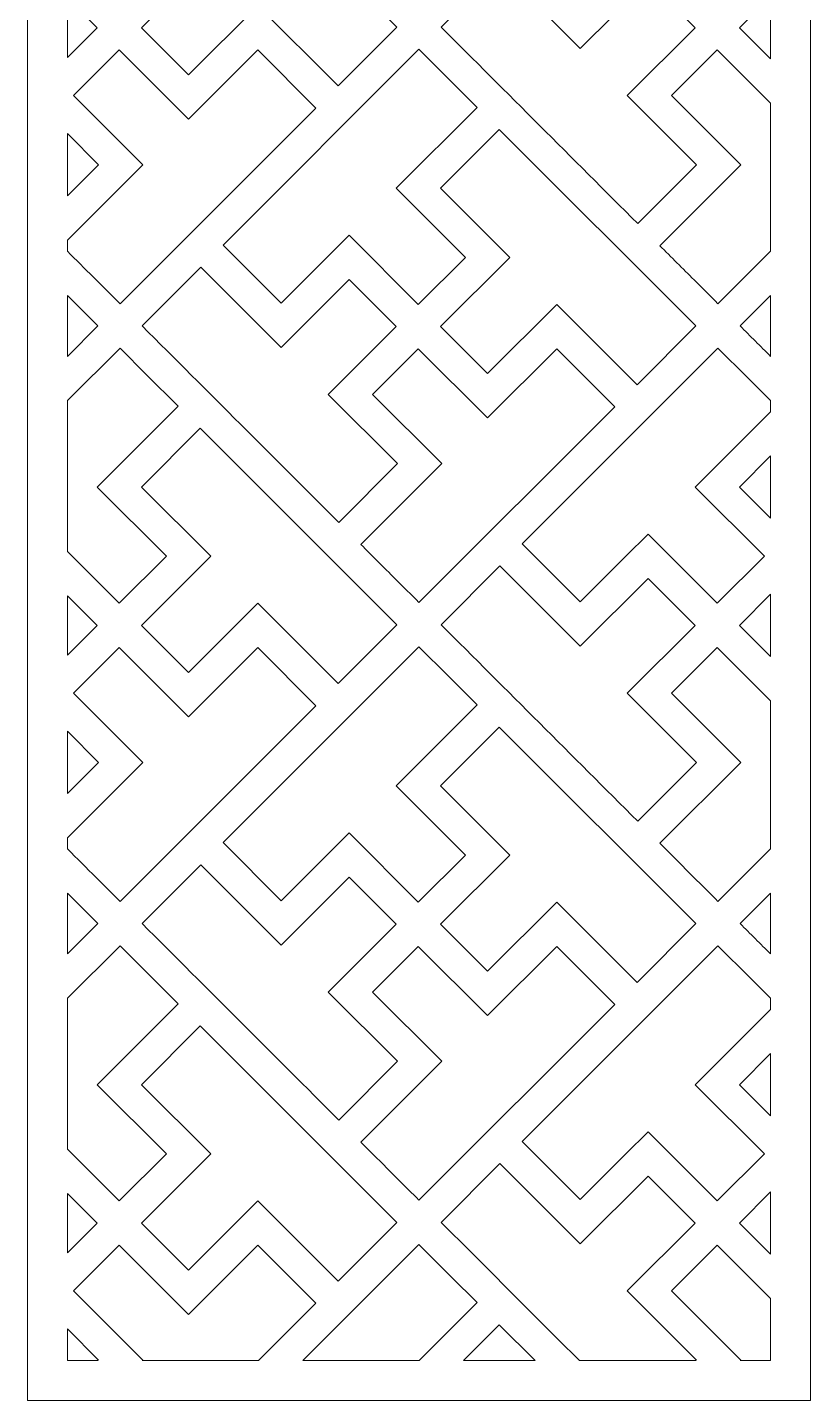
# Model space of a CAD drawing. Header units: centimetres. Extents: x -27.5 to -15.3, y -9.5 to 9.5.
# Drawn here: x -20.75 to -15.34, y -9.5 to 0 of the extents above; entities that cross this region are included whole.
import ezdxf

# ---------------------------------------------------------------- set-up
doc = ezdxf.new("R2010")
doc.units = ezdxf.units.CM
doc.header["$MEASUREMENT"] = 0
doc.layers.add('layer 1', color=7, linetype='Continuous')

msp = doc.modelspace()

# ---------------------------------------------------------------- linework, layer by layer
at = {"layer": 'layer 1', "color": 7, "lineweight": 9}
for points, knots in [([(-20.75463, 9.5), (-20.75463, 9.5), (-15.34152, 9.5), (-15.34152, 9.5), (-15.34152, 9.5), (-15.34152, 9.5), (-15.34152, -9.5), (-15.34152, -9.5), (-15.34152, -9.5), (-15.34152, -9.5), (-20.75463, -9.5), (-20.75463, -9.5), (-20.75463, -9.5), (-20.75463, -9.5), (-20.75463, 9.5), (-20.75463, 9.5)], [0, 0, 0, 0, 0.2, 0.2, 0.2, 0.2, 0.4, 0.4, 0.4, 0.4, 0.6, 0.6, 0.6, 0.6, 1, 1, 1, 1]), ([(-19.56002, 1.35881), (-19.56002, 1.35881), (-19.96671, 0.95214), (-19.96671, 0.95214), (-19.96671, 0.95214), (-19.96671, 0.95214), (-19.48821, 0.47368), (-19.48821, 0.47368), (-19.48821, 0.47368), (-19.48821, 0.47368), (-19.96671, -0.00479), (-19.96671, -0.00479), (-19.96671, -0.00479), (-19.96671, -0.00479), (-19.64135, -0.33014), (-19.64135, -0.33014), (-19.64135, -0.33014), (-19.64135, -0.33014), (-19.16288, 0.14832), (-19.16288, 0.14832), (-19.16288, 0.14832), (-19.16288, 0.14832), (-18.60787, -0.40669), (-18.60787, -0.40669), (-18.60787, -0.40669), (-18.60787, -0.40669), (-18.20118, 0.00001), (-18.20118, 0.00001), (-18.20118, 0.00001), (-18.20118, 0.00001), (-19.56002, 1.35881), (-19.56002, 1.35881)], [0, 0, 0, 0, 0.1111111, 0.1111111, 0.1111111, 0.1111111, 0.2222222, 0.2222222, 0.2222222, 0.2222222, 0.3333333, 0.3333333, 0.3333333, 0.3333333, 0.4444444, 0.4444444, 0.4444444, 0.4444444, 0.5555556, 0.5555556, 0.5555556, 0.5555556, 0.6666667, 0.6666667, 0.6666667, 0.6666667, 0.7777778, 0.7777778, 0.7777778, 0.7777778, 1, 1, 1, 1]), ([(-17.48828, 0.40668), (-17.48828, 0.40668), (-17.89498, 0.00001), (-17.89498, 0.00001), (-17.89498, 0.00001), (-17.44203, -0.45294), (-16.98908, -0.90586), (-16.53613, -1.3588), (-16.53613, -1.3588), (-16.53613, -1.3588), (-16.12947, -0.95212), (-16.12947, -0.95212), (-16.12947, -0.95212), (-16.12947, -0.95212), (-16.60794, -0.47368), (-16.60794, -0.47368), (-16.60794, -0.47368), (-16.60794, -0.47368), (-16.13903, -0.00479), (-16.13903, -0.00479), (-16.13903, -0.00479), (-16.13903, -0.00479), (-16.46439, 0.32057), (-16.46439, 0.32057), (-16.46439, 0.32057), (-16.46439, 0.32057), (-16.93328, -0.14832), (-16.93328, -0.14832), (-16.93328, -0.14832), (-16.93328, -0.14832), (-17.48828, 0.40668), (-17.48828, 0.40668)], [0, 0, 0, 0, 0.1111111, 0.1111111, 0.1111111, 0.1111111, 0.2222222, 0.2222222, 0.2222222, 0.2222222, 0.3333333, 0.3333333, 0.3333333, 0.3333333, 0.4444444, 0.4444444, 0.4444444, 0.4444444, 0.5555556, 0.5555556, 0.5555556, 0.5555556, 0.6666667, 0.6666667, 0.6666667, 0.6666667, 0.7777778, 0.7777778, 0.7777778, 0.7777778, 1, 1, 1, 1]), ([(-20.47857, -0.21044), (-20.47857, -0.21044), (-20.47857, 0.20089), (-20.47857, 0.20089), (-20.47857, 0.20089), (-20.47857, 0.20089), (-20.27291, -0.00479), (-20.27291, -0.00479), (-20.27291, -0.00479), (-20.27291, -0.00479), (-20.47857, -0.21044), (-20.47857, -0.21044)], [0, 0, 0, 0, 0.25, 0.25, 0.25, 0.25, 0.5, 0.5, 0.5, 0.5, 1, 1, 1, 1]), ([(-15.61758, 0.21045), (-15.61758, 0.21045), (-15.61758, -0.22003), (-15.61758, -0.22003), (-15.61758, -0.22003), (-15.61758, -0.22003), (-15.83282, -0.00479), (-15.83282, -0.00479), (-15.83282, -0.00479), (-15.83282, -0.00479), (-15.61758, 0.21045), (-15.61758, 0.21045)], [0, 0, 0, 0, 0.25, 0.25, 0.25, 0.25, 0.5, 0.5, 0.5, 0.5, 1, 1, 1, 1]), ([(-20.47857, -1.55026), (-20.47857, -1.55026), (-20.47857, -1.47358), (-20.47857, -1.47358), (-20.47857, -1.47358), (-20.47857, -1.47358), (-19.95713, -0.95212), (-19.95713, -0.95212), (-19.95713, -0.95212), (-19.95713, -0.95212), (-20.43557, -0.47368), (-20.43557, -0.47368), (-20.43557, -0.47368), (-20.43557, -0.47368), (-20.11978, -0.15789), (-20.11978, -0.15789), (-20.11978, -0.15789), (-20.11978, -0.15789), (-19.64135, -0.63636), (-19.64135, -0.63636), (-19.64135, -0.63636), (-19.64135, -0.63636), (-19.16288, -0.15789), (-19.16288, -0.15789), (-19.16288, -0.15789), (-19.16288, -0.15789), (-18.76097, -0.55979), (-18.76097, -0.55979), (-18.76097, -0.55979), (-18.76097, -0.55979), (-20.115, -1.91381), (-20.115, -1.91381), (-20.115, -1.91381), (-20.17642, -1.85241), (-20.23781, -1.79102), (-20.29921, -1.7296), (-20.29921, -1.7296), (-20.359, -1.66983), (-20.41881, -1.61003), (-20.47857, -1.55026)], [0, 0, 0, 0, 0.0909091, 0.0909091, 0.0909091, 0.0909091, 0.1818182, 0.1818182, 0.1818182, 0.1818182, 0.2727273, 0.2727273, 0.2727273, 0.2727273, 0.3636364, 0.3636364, 0.3636364, 0.3636364, 0.4545455, 0.4545455, 0.4545455, 0.4545455, 0.5454545, 0.5454545, 0.5454545, 0.5454545, 0.6363636, 0.6363636, 0.6363636, 0.6363636, 0.7272727, 0.7272727, 0.7272727, 0.7272727, 0.8181818, 0.8181818, 0.8181818, 0.8181818, 1, 1, 1, 1]), ([(-18.04808, -0.1531), (-18.04808, -0.1531), (-19.4021, -1.50715), (-19.4021, -1.50715), (-19.4021, -1.50715), (-19.4021, -1.50715), (-19.00016, -1.90905), (-19.00016, -1.90905), (-19.00016, -1.90905), (-19.00016, -1.90905), (-18.68441, -1.59326), (-18.68441, -1.59326), (-18.68441, -1.59326), (-18.68441, -1.59326), (-18.53134, -1.44016), (-18.53134, -1.44016), (-18.53134, -1.44016), (-18.53134, -1.44016), (-18.05286, -1.9186), (-18.05286, -1.9186), (-18.05286, -1.9186), (-18.05286, -1.9186), (-17.7275, -1.59326), (-17.7275, -1.59326), (-17.7275, -1.59326), (-17.7275, -1.59326), (-18.20597, -1.1148), (-18.20597, -1.1148), (-18.20597, -1.1148), (-18.20597, -1.1148), (-17.64617, -0.555), (-17.64617, -0.555), (-17.64617, -0.555), (-17.64617, -0.555), (-17.86389, -0.33731), (-17.86389, -0.33731), (-17.86389, -0.33731), (-17.86389, -0.33731), (-18.04808, -0.1531), (-18.04808, -0.1531)], [0, 0, 0, 0, 0.0909091, 0.0909091, 0.0909091, 0.0909091, 0.1818182, 0.1818182, 0.1818182, 0.1818182, 0.2727273, 0.2727273, 0.2727273, 0.2727273, 0.3636364, 0.3636364, 0.3636364, 0.3636364, 0.4545455, 0.4545455, 0.4545455, 0.4545455, 0.5454545, 0.5454545, 0.5454545, 0.5454545, 0.6363636, 0.6363636, 0.6363636, 0.6363636, 0.7272727, 0.7272727, 0.7272727, 0.7272727, 0.8181818, 0.8181818, 0.8181818, 0.8181818, 1, 1, 1, 1]), ([(-15.61758, -0.52623), (-15.61758, -0.52623), (-15.61758, -1.55026), (-15.61758, -1.55026), (-15.61758, -1.55026), (-15.61758, -1.55026), (-15.98116, -1.91381), (-15.98116, -1.91381), (-15.98116, -1.91381), (-16.03616, -1.8588), (-16.09117, -1.80377), (-16.14621, -1.74876), (-16.14621, -1.74876), (-16.22514, -1.6698), (-16.3041, -1.59087), (-16.38306, -1.51191), (-16.38306, -1.51191), (-16.38306, -1.51191), (-15.82324, -0.95212), (-15.82324, -0.95212), (-15.82324, -0.95212), (-15.82324, -0.95212), (-16.30171, -0.47368), (-16.30171, -0.47368), (-16.30171, -0.47368), (-16.30171, -0.47368), (-15.98595, -0.15789), (-15.98595, -0.15789), (-15.98595, -0.15789), (-15.98595, -0.15789), (-15.61758, -0.52623), (-15.61758, -0.52623)], [0, 0, 0, 0, 0.1111111, 0.1111111, 0.1111111, 0.1111111, 0.2222222, 0.2222222, 0.2222222, 0.2222222, 0.3333333, 0.3333333, 0.3333333, 0.3333333, 0.4444444, 0.4444444, 0.4444444, 0.4444444, 0.5555556, 0.5555556, 0.5555556, 0.5555556, 0.6666667, 0.6666667, 0.6666667, 0.6666667, 0.7777778, 0.7777778, 0.7777778, 0.7777778, 1, 1, 1, 1]), ([(-20.47857, -1.16735), (-20.47857, -1.16735), (-20.47857, -0.7369), (-20.47857, -0.7369), (-20.47857, -0.7369), (-20.47857, -0.7369), (-20.26333, -0.95212), (-20.26333, -0.95212), (-20.26333, -0.95212), (-20.26333, -0.95212), (-20.47857, -1.16735), (-20.47857, -1.16735)], [0, 0, 0, 0, 0.25, 0.25, 0.25, 0.25, 0.5, 0.5, 0.5, 0.5, 1, 1, 1, 1]), ([(-17.49307, -0.7081), (-17.49307, -0.7081), (-17.89977, -1.1148), (-17.89977, -1.1148), (-17.89977, -1.1148), (-17.89977, -1.1148), (-17.42129, -1.59326), (-17.42129, -1.59326), (-17.42129, -1.59326), (-17.42129, -1.59326), (-17.89977, -2.0717), (-17.89977, -2.0717), (-17.89977, -2.0717), (-17.89977, -2.0717), (-17.5744, -2.39707), (-17.5744, -2.39707), (-17.5744, -2.39707), (-17.5744, -2.39707), (-17.09596, -1.9186), (-17.09596, -1.9186), (-17.09596, -1.9186), (-17.09596, -1.9186), (-16.54093, -2.4736), (-16.54093, -2.4736), (-16.54093, -2.4736), (-16.54093, -2.4736), (-16.13423, -2.06694), (-16.13423, -2.06694), (-16.13423, -2.06694), (-16.13423, -2.06694), (-17.49307, -0.7081), (-17.49307, -0.7081)], [0, 0, 0, 0, 0.1111111, 0.1111111, 0.1111111, 0.1111111, 0.2222222, 0.2222222, 0.2222222, 0.2222222, 0.3333333, 0.3333333, 0.3333333, 0.3333333, 0.4444444, 0.4444444, 0.4444444, 0.4444444, 0.5555556, 0.5555556, 0.5555556, 0.5555556, 0.6666667, 0.6666667, 0.6666667, 0.6666667, 0.7777778, 0.7777778, 0.7777778, 0.7777778, 1, 1, 1, 1]), ([(-19.96192, -2.06694), (-19.50897, -2.51986), (-19.05602, -2.9728), (-18.60308, -3.42575), (-18.60308, -3.42575), (-18.60308, -3.42575), (-18.19639, -3.01906), (-18.19639, -3.01906), (-18.19639, -3.01906), (-18.19639, -3.01906), (-18.67486, -2.54059), (-18.67486, -2.54059), (-18.67486, -2.54059), (-18.67486, -2.54059), (-18.20597, -2.0717), (-18.20597, -2.0717), (-18.20597, -2.0717), (-18.20597, -2.0717), (-18.53134, -1.74637), (-18.53134, -1.74637), (-18.53134, -1.74637), (-18.53134, -1.74637), (-19.00016, -2.21525), (-19.00016, -2.21525), (-19.00016, -2.21525), (-19.00016, -2.21525), (-19.55523, -1.66025), (-19.55523, -1.66025), (-19.55523, -1.66025), (-19.55523, -1.66025), (-19.96192, -2.06694), (-19.96192, -2.06694)], [0, 0, 0, 0, 0.1111111, 0.1111111, 0.1111111, 0.1111111, 0.2222222, 0.2222222, 0.2222222, 0.2222222, 0.3333333, 0.3333333, 0.3333333, 0.3333333, 0.4444444, 0.4444444, 0.4444444, 0.4444444, 0.5555556, 0.5555556, 0.5555556, 0.5555556, 0.6666667, 0.6666667, 0.6666667, 0.6666667, 0.7777778, 0.7777778, 0.7777778, 0.7777778, 1, 1, 1, 1]), ([(-20.47857, -2.27738), (-20.47857, -2.27738), (-20.47857, -1.85646), (-20.47857, -1.85646), (-20.47857, -1.85646), (-20.47857, -1.85646), (-20.26813, -2.06694), (-20.26813, -2.06694), (-20.26813, -2.06694), (-20.26813, -2.06694), (-20.47857, -2.27738), (-20.47857, -2.27738)], [0, 0, 0, 0, 0.25, 0.25, 0.25, 0.25, 0.5, 0.5, 0.5, 0.5, 1, 1, 1, 1]), ([(-15.61758, -1.85646), (-15.61758, -1.85646), (-15.61758, -2.27738), (-15.61758, -2.27738), (-15.61758, -2.27738), (-15.68773, -2.20724), (-15.75788, -2.13709), (-15.82803, -2.06694), (-15.82803, -2.06694), (-15.82803, -2.06694), (-15.61758, -1.85646), (-15.61758, -1.85646)], [0, 0, 0, 0, 0.25, 0.25, 0.25, 0.25, 0.5, 0.5, 0.5, 0.5, 1, 1, 1, 1]), ([(-20.47857, -3.62676), (-20.47857, -3.62676), (-20.47857, -2.58359), (-20.47857, -2.58359), (-20.47857, -2.58359), (-20.47857, -2.58359), (-20.115, -2.22004), (-20.115, -2.22004), (-20.115, -2.22004), (-20.115, -2.22004), (-19.9308, -2.40422), (-19.9308, -2.40422), (-19.9308, -2.40422), (-19.9308, -2.40422), (-19.71309, -2.62194), (-19.71309, -2.62194), (-19.71309, -2.62194), (-19.71309, -2.62194), (-20.27291, -3.18174), (-20.27291, -3.18174), (-20.27291, -3.18174), (-20.27291, -3.18174), (-19.79445, -3.66018), (-19.79445, -3.66018), (-19.79445, -3.66018), (-19.79445, -3.66018), (-20.11978, -3.98554), (-20.11978, -3.98554), (-20.11978, -3.98554), (-20.11978, -3.98554), (-20.47857, -3.62676), (-20.47857, -3.62676)], [0, 0, 0, 0, 0.1111111, 0.1111111, 0.1111111, 0.1111111, 0.2222222, 0.2222222, 0.2222222, 0.2222222, 0.3333333, 0.3333333, 0.3333333, 0.3333333, 0.4444444, 0.4444444, 0.4444444, 0.4444444, 0.5555556, 0.5555556, 0.5555556, 0.5555556, 0.6666667, 0.6666667, 0.6666667, 0.6666667, 0.7777778, 0.7777778, 0.7777778, 0.7777778, 1, 1, 1, 1]), ([(-18.44998, -3.57885), (-18.37102, -3.65779), (-18.29206, -3.73674), (-18.21315, -3.81568), (-18.21315, -3.81568), (-18.15812, -3.87071), (-18.10308, -3.92571), (-18.04808, -3.98076), (-18.04808, -3.98076), (-18.04808, -3.98076), (-16.69406, -2.62673), (-16.69406, -2.62673), (-16.69406, -2.62673), (-16.69406, -2.62673), (-17.09596, -2.2248), (-17.09596, -2.2248), (-17.09596, -2.2248), (-17.09596, -2.2248), (-17.5744, -2.70327), (-17.5744, -2.70327), (-17.5744, -2.70327), (-17.5744, -2.70327), (-18.05286, -2.22483), (-18.05286, -2.22483), (-18.05286, -2.22483), (-18.05286, -2.22483), (-18.36862, -2.54059), (-18.36862, -2.54059), (-18.36862, -2.54059), (-18.36862, -2.54059), (-17.89018, -3.01906), (-17.89018, -3.01906), (-17.89018, -3.01906), (-17.89018, -3.01906), (-18.44998, -3.57885), (-18.44998, -3.57885)], [0, 0, 0, 0, 0.1, 0.1, 0.1, 0.1, 0.2, 0.2, 0.2, 0.2, 0.3, 0.3, 0.3, 0.3, 0.4, 0.4, 0.4, 0.4, 0.5, 0.5, 0.5, 0.5, 0.6, 0.6, 0.6, 0.6, 0.7, 0.7, 0.7, 0.7, 0.8, 0.8, 0.8, 0.8, 1, 1, 1, 1]), ([(-15.61758, -2.58359), (-15.61758, -2.58359), (-15.61758, -2.66026), (-15.61758, -2.66026), (-15.61758, -2.66026), (-15.61758, -2.66026), (-16.13903, -3.18174), (-16.13903, -3.18174), (-16.13903, -3.18174), (-16.13903, -3.18174), (-15.66058, -3.66018), (-15.66058, -3.66018), (-15.66058, -3.66018), (-15.66058, -3.66018), (-15.98595, -3.98554), (-15.98595, -3.98554), (-15.98595, -3.98554), (-15.98595, -3.98554), (-16.46439, -3.50708), (-16.46439, -3.50708), (-16.46439, -3.50708), (-16.46439, -3.50708), (-16.61749, -3.66018), (-16.61749, -3.66018), (-16.61749, -3.66018), (-16.61749, -3.66018), (-16.93328, -3.97596), (-16.93328, -3.97596), (-16.93328, -3.97596), (-16.93328, -3.97596), (-17.33518, -3.57406), (-17.33518, -3.57406), (-17.33518, -3.57406), (-17.33518, -3.57406), (-15.98116, -2.22004), (-15.98116, -2.22004), (-15.98116, -2.22004), (-15.98116, -2.22004), (-15.77781, -2.42336), (-15.77781, -2.42336), (-15.77781, -2.42336), (-15.77781, -2.42336), (-15.61758, -2.58359), (-15.61758, -2.58359)], [0, 0, 0, 0, 0.0833333, 0.0833333, 0.0833333, 0.0833333, 0.1666667, 0.1666667, 0.1666667, 0.1666667, 0.25, 0.25, 0.25, 0.25, 0.3333333, 0.3333333, 0.3333333, 0.3333333, 0.4166667, 0.4166667, 0.4166667, 0.4166667, 0.5, 0.5, 0.5, 0.5, 0.5833333, 0.5833333, 0.5833333, 0.5833333, 0.6666667, 0.6666667, 0.6666667, 0.6666667, 0.75, 0.75, 0.75, 0.75, 0.8333333, 0.8333333, 0.8333333, 0.8333333, 1, 1, 1, 1]), ([(-19.56002, -2.77505), (-19.56002, -2.77505), (-19.96671, -3.18174), (-19.96671, -3.18174), (-19.96671, -3.18174), (-19.96671, -3.18174), (-19.48821, -3.66018), (-19.48821, -3.66018), (-19.48821, -3.66018), (-19.48821, -3.66018), (-19.96671, -4.13865), (-19.96671, -4.13865), (-19.96671, -4.13865), (-19.96671, -4.13865), (-19.64135, -4.46398), (-19.64135, -4.46398), (-19.64135, -4.46398), (-19.64135, -4.46398), (-19.16288, -3.98554), (-19.16288, -3.98554), (-19.16288, -3.98554), (-19.16288, -3.98554), (-18.60787, -4.54055), (-18.60787, -4.54055), (-18.60787, -4.54055), (-18.60787, -4.54055), (-18.20118, -4.13385), (-18.20118, -4.13385), (-18.20118, -4.13385), (-18.20118, -4.13385), (-19.56002, -2.77505), (-19.56002, -2.77505)], [0, 0, 0, 0, 0.1111111, 0.1111111, 0.1111111, 0.1111111, 0.2222222, 0.2222222, 0.2222222, 0.2222222, 0.3333333, 0.3333333, 0.3333333, 0.3333333, 0.4444444, 0.4444444, 0.4444444, 0.4444444, 0.5555556, 0.5555556, 0.5555556, 0.5555556, 0.6666667, 0.6666667, 0.6666667, 0.6666667, 0.7777778, 0.7777778, 0.7777778, 0.7777778, 1, 1, 1, 1]), ([(-15.61758, -2.9665), (-15.61758, -2.9665), (-15.61758, -3.39698), (-15.61758, -3.39698), (-15.61758, -3.39698), (-15.61758, -3.39698), (-15.83282, -3.18174), (-15.83282, -3.18174), (-15.83282, -3.18174), (-15.83282, -3.18174), (-15.61758, -2.9665), (-15.61758, -2.9665)], [0, 0, 0, 0, 0.25, 0.25, 0.25, 0.25, 0.5, 0.5, 0.5, 0.5, 1, 1, 1, 1]), ([(-17.89498, -4.13385), (-17.44203, -4.5868), (-16.98908, -5.03975), (-16.53613, -5.49266), (-16.53613, -5.49266), (-16.53613, -5.49266), (-16.12947, -5.08597), (-16.12947, -5.08597), (-16.12947, -5.08597), (-16.12947, -5.08597), (-16.60794, -4.60753), (-16.60794, -4.60753), (-16.60794, -4.60753), (-16.60794, -4.60753), (-16.13903, -4.13865), (-16.13903, -4.13865), (-16.13903, -4.13865), (-16.13903, -4.13865), (-16.46439, -3.81328), (-16.46439, -3.81328), (-16.46439, -3.81328), (-16.46439, -3.81328), (-16.93328, -4.28216), (-16.93328, -4.28216), (-16.93328, -4.28216), (-16.93328, -4.28216), (-17.48828, -3.72716), (-17.48828, -3.72716), (-17.48828, -3.72716), (-17.48828, -3.72716), (-17.89498, -4.13385), (-17.89498, -4.13385)], [0, 0, 0, 0, 0.1111111, 0.1111111, 0.1111111, 0.1111111, 0.2222222, 0.2222222, 0.2222222, 0.2222222, 0.3333333, 0.3333333, 0.3333333, 0.3333333, 0.4444444, 0.4444444, 0.4444444, 0.4444444, 0.5555556, 0.5555556, 0.5555556, 0.5555556, 0.6666667, 0.6666667, 0.6666667, 0.6666667, 0.7777778, 0.7777778, 0.7777778, 0.7777778, 1, 1, 1, 1]), ([(-20.47857, -4.3443), (-20.47857, -4.3443), (-20.47857, -3.93299), (-20.47857, -3.93299), (-20.47857, -3.93299), (-20.47857, -3.93299), (-20.27291, -4.13865), (-20.27291, -4.13865), (-20.27291, -4.13865), (-20.27291, -4.13865), (-20.47857, -4.3443), (-20.47857, -4.3443)], [0, 0, 0, 0, 0.25, 0.25, 0.25, 0.25, 0.5, 0.5, 0.5, 0.5, 1, 1, 1, 1]), ([(-15.61758, -3.9234), (-15.61758, -3.9234), (-15.61758, -4.35389), (-15.61758, -4.35389), (-15.61758, -4.35389), (-15.61758, -4.35389), (-15.83282, -4.13865), (-15.83282, -4.13865), (-15.83282, -4.13865), (-15.83282, -4.13865), (-15.61758, -3.9234), (-15.61758, -3.9234)], [0, 0, 0, 0, 0.25, 0.25, 0.25, 0.25, 0.5, 0.5, 0.5, 0.5, 1, 1, 1, 1]), ([(-20.47857, -5.68412), (-20.47857, -5.68412), (-20.47857, -5.60744), (-20.47857, -5.60744), (-20.47857, -5.60744), (-20.47857, -5.60744), (-19.95713, -5.08597), (-19.95713, -5.08597), (-19.95713, -5.08597), (-19.95713, -5.08597), (-20.43557, -4.60753), (-20.43557, -4.60753), (-20.43557, -4.60753), (-20.43557, -4.60753), (-20.11978, -4.29175), (-20.11978, -4.29175), (-20.11978, -4.29175), (-20.11978, -4.29175), (-19.64135, -4.77021), (-19.64135, -4.77021), (-19.64135, -4.77021), (-19.64135, -4.77021), (-19.16288, -4.29175), (-19.16288, -4.29175), (-19.16288, -4.29175), (-19.16288, -4.29175), (-18.76097, -4.69365), (-18.76097, -4.69365), (-18.76097, -4.69365), (-18.76097, -4.69365), (-20.115, -6.04767), (-20.115, -6.04767), (-20.115, -6.04767), (-20.17003, -5.99266), (-20.22507, -5.93763), (-20.2801, -5.88262), (-20.2801, -5.88262), (-20.34626, -5.81647), (-20.41242, -5.75027), (-20.47857, -5.68412)], [0, 0, 0, 0, 0.0909091, 0.0909091, 0.0909091, 0.0909091, 0.1818182, 0.1818182, 0.1818182, 0.1818182, 0.2727273, 0.2727273, 0.2727273, 0.2727273, 0.3636364, 0.3636364, 0.3636364, 0.3636364, 0.4545455, 0.4545455, 0.4545455, 0.4545455, 0.5454545, 0.5454545, 0.5454545, 0.5454545, 0.6363636, 0.6363636, 0.6363636, 0.6363636, 0.7272727, 0.7272727, 0.7272727, 0.7272727, 0.8181818, 0.8181818, 0.8181818, 0.8181818, 1, 1, 1, 1]), ([(-18.04808, -4.28696), (-18.04808, -4.28696), (-19.4021, -5.641), (-19.4021, -5.641), (-19.4021, -5.641), (-19.4021, -5.641), (-19.00016, -6.04291), (-19.00016, -6.04291), (-19.00016, -6.04291), (-19.00016, -6.04291), (-18.68441, -5.72712), (-18.68441, -5.72712), (-18.68441, -5.72712), (-18.68441, -5.72712), (-18.53134, -5.57402), (-18.53134, -5.57402), (-18.53134, -5.57402), (-18.53134, -5.57402), (-18.05286, -6.05246), (-18.05286, -6.05246), (-18.05286, -6.05246), (-18.05286, -6.05246), (-17.7275, -5.72712), (-17.7275, -5.72712), (-17.7275, -5.72712), (-17.7275, -5.72712), (-18.20597, -5.24866), (-18.20597, -5.24866), (-18.20597, -5.24866), (-18.20597, -5.24866), (-17.64617, -4.68886), (-17.64617, -4.68886), (-17.64617, -4.68886), (-17.64617, -4.68886), (-17.84473, -4.4903), (-17.84473, -4.4903), (-17.84473, -4.4903), (-17.84473, -4.4903), (-18.04808, -4.28696), (-18.04808, -4.28696)], [0, 0, 0, 0, 0.0909091, 0.0909091, 0.0909091, 0.0909091, 0.1818182, 0.1818182, 0.1818182, 0.1818182, 0.2727273, 0.2727273, 0.2727273, 0.2727273, 0.3636364, 0.3636364, 0.3636364, 0.3636364, 0.4545455, 0.4545455, 0.4545455, 0.4545455, 0.5454545, 0.5454545, 0.5454545, 0.5454545, 0.6363636, 0.6363636, 0.6363636, 0.6363636, 0.7272727, 0.7272727, 0.7272727, 0.7272727, 0.8181818, 0.8181818, 0.8181818, 0.8181818, 1, 1, 1, 1]), ([(-15.61758, -4.66009), (-15.61758, -4.66009), (-15.61758, -5.68412), (-15.61758, -5.68412), (-15.61758, -5.68412), (-15.61758, -5.68412), (-15.98116, -6.04767), (-15.98116, -6.04767), (-15.98116, -6.04767), (-16.02981, -5.99904), (-16.07845, -5.9504), (-16.12707, -5.90175), (-16.12707, -5.90175), (-16.21239, -5.81643), (-16.29774, -5.73112), (-16.38306, -5.64576), (-16.38306, -5.64576), (-16.38306, -5.64576), (-15.82324, -5.08597), (-15.82324, -5.08597), (-15.82324, -5.08597), (-15.82324, -5.08597), (-16.30171, -4.60753), (-16.30171, -4.60753), (-16.30171, -4.60753), (-16.30171, -4.60753), (-15.98595, -4.29175), (-15.98595, -4.29175), (-15.98595, -4.29175), (-15.98595, -4.29175), (-15.61758, -4.66009), (-15.61758, -4.66009)], [0, 0, 0, 0, 0.1111111, 0.1111111, 0.1111111, 0.1111111, 0.2222222, 0.2222222, 0.2222222, 0.2222222, 0.3333333, 0.3333333, 0.3333333, 0.3333333, 0.4444444, 0.4444444, 0.4444444, 0.4444444, 0.5555556, 0.5555556, 0.5555556, 0.5555556, 0.6666667, 0.6666667, 0.6666667, 0.6666667, 0.7777778, 0.7777778, 0.7777778, 0.7777778, 1, 1, 1, 1]), ([(-17.49307, -4.84196), (-17.49307, -4.84196), (-17.89977, -5.24866), (-17.89977, -5.24866), (-17.89977, -5.24866), (-17.89977, -5.24866), (-17.42129, -5.72712), (-17.42129, -5.72712), (-17.42129, -5.72712), (-17.42129, -5.72712), (-17.89977, -6.20556), (-17.89977, -6.20556), (-17.89977, -6.20556), (-17.89977, -6.20556), (-17.5744, -6.53093), (-17.5744, -6.53093), (-17.5744, -6.53093), (-17.5744, -6.53093), (-17.09596, -6.05246), (-17.09596, -6.05246), (-17.09596, -6.05246), (-17.09596, -6.05246), (-16.54093, -6.60746), (-16.54093, -6.60746), (-16.54093, -6.60746), (-16.54093, -6.60746), (-16.13423, -6.2008), (-16.13423, -6.2008), (-16.13423, -6.2008), (-16.13423, -6.2008), (-17.49307, -4.84196), (-17.49307, -4.84196)], [0, 0, 0, 0, 0.1111111, 0.1111111, 0.1111111, 0.1111111, 0.2222222, 0.2222222, 0.2222222, 0.2222222, 0.3333333, 0.3333333, 0.3333333, 0.3333333, 0.4444444, 0.4444444, 0.4444444, 0.4444444, 0.5555556, 0.5555556, 0.5555556, 0.5555556, 0.6666667, 0.6666667, 0.6666667, 0.6666667, 0.7777778, 0.7777778, 0.7777778, 0.7777778, 1, 1, 1, 1]), ([(-20.47857, -5.30121), (-20.47857, -5.30121), (-20.47857, -4.87073), (-20.47857, -4.87073), (-20.47857, -4.87073), (-20.47857, -4.87073), (-20.26333, -5.08597), (-20.26333, -5.08597), (-20.26333, -5.08597), (-20.26333, -5.08597), (-20.47857, -5.30121), (-20.47857, -5.30121)], [0, 0, 0, 0, 0.25, 0.25, 0.25, 0.25, 0.5, 0.5, 0.5, 0.5, 1, 1, 1, 1]), ([(-19.55523, -5.79411), (-19.55523, -5.79411), (-19.96192, -6.2008), (-19.96192, -6.2008), (-19.96192, -6.2008), (-19.50897, -6.65372), (-19.05602, -7.10666), (-18.60308, -7.55961), (-18.60308, -7.55961), (-18.60308, -7.55961), (-18.19639, -7.15292), (-18.19639, -7.15292), (-18.19639, -7.15292), (-18.19639, -7.15292), (-18.67486, -6.67445), (-18.67486, -6.67445), (-18.67486, -6.67445), (-18.67486, -6.67445), (-18.20597, -6.20556), (-18.20597, -6.20556), (-18.20597, -6.20556), (-18.20597, -6.20556), (-18.53134, -5.88023), (-18.53134, -5.88023), (-18.53134, -5.88023), (-18.53134, -5.88023), (-19.00016, -6.34911), (-19.00016, -6.34911), (-19.00016, -6.34911), (-19.00016, -6.34911), (-19.55523, -5.79411), (-19.55523, -5.79411)], [0, 0, 0, 0, 0.1111111, 0.1111111, 0.1111111, 0.1111111, 0.2222222, 0.2222222, 0.2222222, 0.2222222, 0.3333333, 0.3333333, 0.3333333, 0.3333333, 0.4444444, 0.4444444, 0.4444444, 0.4444444, 0.5555556, 0.5555556, 0.5555556, 0.5555556, 0.6666667, 0.6666667, 0.6666667, 0.6666667, 0.7777778, 0.7777778, 0.7777778, 0.7777778, 1, 1, 1, 1]), ([(-20.47857, -6.41125), (-20.47857, -6.41125), (-20.47857, -5.99032), (-20.47857, -5.99032), (-20.47857, -5.99032), (-20.47857, -5.99032), (-20.26813, -6.2008), (-20.26813, -6.2008), (-20.26813, -6.2008), (-20.26813, -6.2008), (-20.47857, -6.41125), (-20.47857, -6.41125)], [0, 0, 0, 0, 0.25, 0.25, 0.25, 0.25, 0.5, 0.5, 0.5, 0.5, 1, 1, 1, 1]), ([(-15.61758, -5.99032), (-15.61758, -5.99032), (-15.61758, -6.41125), (-15.61758, -6.41125), (-15.61758, -6.41125), (-15.68773, -6.34109), (-15.75788, -6.27095), (-15.82803, -6.2008), (-15.82803, -6.2008), (-15.82803, -6.2008), (-15.61758, -5.99032), (-15.61758, -5.99032)], [0, 0, 0, 0, 0.25, 0.25, 0.25, 0.25, 0.5, 0.5, 0.5, 0.5, 1, 1, 1, 1]), ([(-20.47857, -7.76061), (-20.47857, -7.76061), (-20.47857, -6.71745), (-20.47857, -6.71745), (-20.47857, -6.71745), (-20.47857, -6.71745), (-20.115, -6.3539), (-20.115, -6.3539), (-20.115, -6.3539), (-20.115, -6.3539), (-19.91168, -6.55722), (-19.91168, -6.55722), (-19.91168, -6.55722), (-19.91168, -6.55722), (-19.71309, -6.75581), (-19.71309, -6.75581), (-19.71309, -6.75581), (-19.71309, -6.75581), (-20.27291, -7.3156), (-20.27291, -7.3156), (-20.27291, -7.3156), (-20.27291, -7.3156), (-19.79445, -7.79404), (-19.79445, -7.79404), (-19.79445, -7.79404), (-19.79445, -7.79404), (-20.11978, -8.11941), (-20.11978, -8.11941), (-20.11978, -8.11941), (-20.11978, -8.11941), (-20.47857, -7.76061), (-20.47857, -7.76061)], [0, 0, 0, 0, 0.1111111, 0.1111111, 0.1111111, 0.1111111, 0.2222222, 0.2222222, 0.2222222, 0.2222222, 0.3333333, 0.3333333, 0.3333333, 0.3333333, 0.4444444, 0.4444444, 0.4444444, 0.4444444, 0.5555556, 0.5555556, 0.5555556, 0.5555556, 0.6666667, 0.6666667, 0.6666667, 0.6666667, 0.7777778, 0.7777778, 0.7777778, 0.7777778, 1, 1, 1, 1]), ([(-16.69406, -6.76059), (-16.69406, -6.76059), (-17.09596, -6.35869), (-17.09596, -6.35869), (-17.09596, -6.35869), (-17.09596, -6.35869), (-17.5744, -6.83713), (-17.5744, -6.83713), (-17.5744, -6.83713), (-17.5744, -6.83713), (-18.05286, -6.35869), (-18.05286, -6.35869), (-18.05286, -6.35869), (-18.05286, -6.35869), (-18.36862, -6.67445), (-18.36862, -6.67445), (-18.36862, -6.67445), (-18.36862, -6.67445), (-17.89018, -7.15292), (-17.89018, -7.15292), (-17.89018, -7.15292), (-17.89018, -7.15292), (-18.44998, -7.71271), (-18.44998, -7.71271), (-18.44998, -7.71271), (-18.36466, -7.79803), (-18.27934, -7.88335), (-18.19399, -7.96867), (-18.19399, -7.96867), (-18.14537, -8.01732), (-18.09673, -8.06596), (-18.04808, -8.11462), (-18.04808, -8.11462), (-18.04808, -8.11462), (-16.69406, -6.76059), (-16.69406, -6.76059)], [0, 0, 0, 0, 0.1, 0.1, 0.1, 0.1, 0.2, 0.2, 0.2, 0.2, 0.3, 0.3, 0.3, 0.3, 0.4, 0.4, 0.4, 0.4, 0.5, 0.5, 0.5, 0.5, 0.6, 0.6, 0.6, 0.6, 0.7, 0.7, 0.7, 0.7, 0.8, 0.8, 0.8, 0.8, 1, 1, 1, 1]), ([(-15.61758, -6.71745), (-15.61758, -6.71745), (-15.61758, -6.79413), (-15.61758, -6.79413), (-15.61758, -6.79413), (-15.61758, -6.79413), (-16.13903, -7.3156), (-16.13903, -7.3156), (-16.13903, -7.3156), (-16.13903, -7.3156), (-15.66058, -7.79404), (-15.66058, -7.79404), (-15.66058, -7.79404), (-15.66058, -7.79404), (-15.98595, -8.11941), (-15.98595, -8.11941), (-15.98595, -8.11941), (-15.98595, -8.11941), (-16.46439, -7.64093), (-16.46439, -7.64093), (-16.46439, -7.64093), (-16.46439, -7.64093), (-16.61749, -7.79404), (-16.61749, -7.79404), (-16.61749, -7.79404), (-16.61749, -7.79404), (-16.93328, -8.10982), (-16.93328, -8.10982), (-16.93328, -8.10982), (-16.93328, -8.10982), (-17.33518, -7.70792), (-17.33518, -7.70792), (-17.33518, -7.70792), (-17.33518, -7.70792), (-15.98116, -6.3539), (-15.98116, -6.3539), (-15.98116, -6.3539), (-15.98116, -6.3539), (-15.75868, -6.57638), (-15.75868, -6.57638), (-15.75868, -6.57638), (-15.75868, -6.57638), (-15.61758, -6.71745), (-15.61758, -6.71745)], [0, 0, 0, 0, 0.0833333, 0.0833333, 0.0833333, 0.0833333, 0.1666667, 0.1666667, 0.1666667, 0.1666667, 0.25, 0.25, 0.25, 0.25, 0.3333333, 0.3333333, 0.3333333, 0.3333333, 0.4166667, 0.4166667, 0.4166667, 0.4166667, 0.5, 0.5, 0.5, 0.5, 0.5833333, 0.5833333, 0.5833333, 0.5833333, 0.6666667, 0.6666667, 0.6666667, 0.6666667, 0.75, 0.75, 0.75, 0.75, 0.8333333, 0.8333333, 0.8333333, 0.8333333, 1, 1, 1, 1]), ([(-19.56002, -6.9089), (-19.56002, -6.9089), (-19.96671, -7.3156), (-19.96671, -7.3156), (-19.96671, -7.3156), (-19.96671, -7.3156), (-19.48821, -7.79404), (-19.48821, -7.79404), (-19.48821, -7.79404), (-19.48821, -7.79404), (-19.96671, -8.2725), (-19.96671, -8.2725), (-19.96671, -8.2725), (-19.96671, -8.2725), (-19.64135, -8.59784), (-19.64135, -8.59784), (-19.64135, -8.59784), (-19.64135, -8.59784), (-19.16288, -8.11941), (-19.16288, -8.11941), (-19.16288, -8.11941), (-19.16288, -8.11941), (-18.60787, -8.6744), (-18.60787, -8.6744), (-18.60787, -8.6744), (-18.60787, -8.6744), (-18.20118, -8.26771), (-18.20118, -8.26771), (-18.20118, -8.26771), (-18.20118, -8.26771), (-19.56002, -6.9089), (-19.56002, -6.9089)], [0, 0, 0, 0, 0.1111111, 0.1111111, 0.1111111, 0.1111111, 0.2222222, 0.2222222, 0.2222222, 0.2222222, 0.3333333, 0.3333333, 0.3333333, 0.3333333, 0.4444444, 0.4444444, 0.4444444, 0.4444444, 0.5555556, 0.5555556, 0.5555556, 0.5555556, 0.6666667, 0.6666667, 0.6666667, 0.6666667, 0.7777778, 0.7777778, 0.7777778, 0.7777778, 1, 1, 1, 1]), ([(-15.61758, -7.10036), (-15.61758, -7.10036), (-15.61758, -7.53084), (-15.61758, -7.53084), (-15.61758, -7.53084), (-15.61758, -7.53084), (-15.83282, -7.3156), (-15.83282, -7.3156), (-15.83282, -7.3156), (-15.83282, -7.3156), (-15.61758, -7.10036), (-15.61758, -7.10036)], [0, 0, 0, 0, 0.25, 0.25, 0.25, 0.25, 0.5, 0.5, 0.5, 0.5, 1, 1, 1, 1]), ([(-16.13355, -9.22394), (-16.13355, -9.22394), (-16.93875, -9.22394), (-16.93875, -9.22394), (-16.93875, -9.22394), (-17.25747, -8.90519), (-17.57623, -8.58647), (-17.89498, -8.26771), (-17.89498, -8.26771), (-17.89498, -8.26771), (-17.48828, -7.86103), (-17.48828, -7.86103), (-17.48828, -7.86103), (-17.48828, -7.86103), (-16.93328, -8.41602), (-16.93328, -8.41602), (-16.93328, -8.41602), (-16.93328, -8.41602), (-16.46439, -7.94717), (-16.46439, -7.94717), (-16.46439, -7.94717), (-16.46439, -7.94717), (-16.13903, -8.2725), (-16.13903, -8.2725), (-16.13903, -8.2725), (-16.13903, -8.2725), (-16.60794, -8.74139), (-16.60794, -8.74139), (-16.60794, -8.74139), (-16.60794, -8.74139), (-16.12947, -9.21986), (-16.12947, -9.21986), (-16.12947, -9.21986), (-16.12947, -9.21986), (-16.13355, -9.22394), (-16.13355, -9.22394)], [0, 0, 0, 0, 0.1, 0.1, 0.1, 0.1, 0.2, 0.2, 0.2, 0.2, 0.3, 0.3, 0.3, 0.3, 0.4, 0.4, 0.4, 0.4, 0.5, 0.5, 0.5, 0.5, 0.6, 0.6, 0.6, 0.6, 0.7, 0.7, 0.7, 0.7, 0.8, 0.8, 0.8, 0.8, 1, 1, 1, 1]), ([(-20.47857, -8.47816), (-20.47857, -8.47816), (-20.47857, -8.06685), (-20.47857, -8.06685), (-20.47857, -8.06685), (-20.47857, -8.06685), (-20.27291, -8.2725), (-20.27291, -8.2725), (-20.27291, -8.2725), (-20.27291, -8.2725), (-20.47857, -8.47816), (-20.47857, -8.47816)], [0, 0, 0, 0, 0.25, 0.25, 0.25, 0.25, 0.5, 0.5, 0.5, 0.5, 1, 1, 1, 1]), ([(-15.61758, -8.05727), (-15.61758, -8.05727), (-15.61758, -8.48774), (-15.61758, -8.48774), (-15.61758, -8.48774), (-15.61758, -8.48774), (-15.83282, -8.2725), (-15.83282, -8.2725), (-15.83282, -8.2725), (-15.83282, -8.2725), (-15.61758, -8.05727), (-15.61758, -8.05727)], [0, 0, 0, 0, 0.25, 0.25, 0.25, 0.25, 0.5, 0.5, 0.5, 0.5, 1, 1, 1, 1]), ([(-19.1574, -9.22394), (-19.1574, -9.22394), (-19.96121, -9.22394), (-19.96121, -9.22394), (-19.96121, -9.22394), (-19.96121, -9.22394), (-19.95713, -9.21986), (-19.95713, -9.21986), (-19.95713, -9.21986), (-19.95713, -9.21986), (-20.43557, -8.74139), (-20.43557, -8.74139), (-20.43557, -8.74139), (-20.43557, -8.74139), (-20.11978, -8.42561), (-20.11978, -8.42561), (-20.11978, -8.42561), (-20.11978, -8.42561), (-19.64135, -8.90407), (-19.64135, -8.90407), (-19.64135, -8.90407), (-19.64135, -8.90407), (-19.16288, -8.42561), (-19.16288, -8.42561), (-19.16288, -8.42561), (-19.16288, -8.42561), (-18.76097, -8.82751), (-18.76097, -8.82751), (-18.76097, -8.82751), (-18.76097, -8.82751), (-19.1574, -9.22394), (-19.1574, -9.22394)], [0, 0, 0, 0, 0.1111111, 0.1111111, 0.1111111, 0.1111111, 0.2222222, 0.2222222, 0.2222222, 0.2222222, 0.3333333, 0.3333333, 0.3333333, 0.3333333, 0.4444444, 0.4444444, 0.4444444, 0.4444444, 0.5555556, 0.5555556, 0.5555556, 0.5555556, 0.6666667, 0.6666667, 0.6666667, 0.6666667, 0.7777778, 0.7777778, 0.7777778, 0.7777778, 1, 1, 1, 1]), ([(-18.04739, -9.22394), (-18.04739, -9.22394), (-18.8512, -9.22394), (-18.8512, -9.22394), (-18.8512, -9.22394), (-18.8512, -9.22394), (-18.04808, -8.42081), (-18.04808, -8.42081), (-18.04808, -8.42081), (-18.04808, -8.42081), (-17.8256, -8.6433), (-17.8256, -8.6433), (-17.8256, -8.6433), (-17.8256, -8.6433), (-17.64617, -8.82272), (-17.64617, -8.82272), (-17.64617, -8.82272), (-17.64617, -8.82272), (-18.04739, -9.22394), (-18.04739, -9.22394)], [0, 0, 0, 0, 0.1666667, 0.1666667, 0.1666667, 0.1666667, 0.3333333, 0.3333333, 0.3333333, 0.3333333, 0.5, 0.5, 0.5, 0.5, 0.6666667, 0.6666667, 0.6666667, 0.6666667, 1, 1, 1, 1]), ([(-15.61758, -8.79394), (-15.61758, -8.79394), (-15.61758, -9.22394), (-15.61758, -9.22394), (-15.61758, -9.22394), (-15.61758, -9.22394), (-15.82735, -9.22394), (-15.82735, -9.22394), (-15.82735, -9.22394), (-15.82735, -9.22394), (-15.82324, -9.21986), (-15.82324, -9.21986), (-15.82324, -9.21986), (-15.82324, -9.21986), (-16.30171, -8.74139), (-16.30171, -8.74139), (-16.30171, -8.74139), (-16.30171, -8.74139), (-15.98595, -8.42561), (-15.98595, -8.42561), (-15.98595, -8.42561), (-15.98595, -8.42561), (-15.61758, -8.79394), (-15.61758, -8.79394)], [0, 0, 0, 0, 0.1428571, 0.1428571, 0.1428571, 0.1428571, 0.2857143, 0.2857143, 0.2857143, 0.2857143, 0.4285714, 0.4285714, 0.4285714, 0.4285714, 0.5714286, 0.5714286, 0.5714286, 0.5714286, 0.7142857, 0.7142857, 0.7142857, 0.7142857, 1, 1, 1, 1]), ([(-20.26744, -9.22394), (-20.26744, -9.22394), (-20.47857, -9.22394), (-20.47857, -9.22394), (-20.47857, -9.22394), (-20.47857, -9.22394), (-20.47857, -9.00462), (-20.47857, -9.00462), (-20.47857, -9.00462), (-20.47857, -9.00462), (-20.26333, -9.21986), (-20.26333, -9.21986), (-20.26333, -9.21986), (-20.26333, -9.21986), (-20.26744, -9.22394), (-20.26744, -9.22394)], [0, 0, 0, 0, 0.2, 0.2, 0.2, 0.2, 0.4, 0.4, 0.4, 0.4, 0.6, 0.6, 0.6, 0.6, 1, 1, 1, 1]), ([(-17.24496, -9.22394), (-17.24496, -9.22394), (-17.74116, -9.22394), (-17.74116, -9.22394), (-17.74116, -9.22394), (-17.74116, -9.22394), (-17.49307, -8.97582), (-17.49307, -8.97582), (-17.49307, -8.97582), (-17.49307, -8.97582), (-17.24496, -9.22394), (-17.24496, -9.22394)], [0, 0, 0, 0, 0.25, 0.25, 0.25, 0.25, 0.5, 0.5, 0.5, 0.5, 1, 1, 1, 1])]:
    msp.add_open_spline(points, degree=3, knots=knots, dxfattribs=at)

doc.saveas('drawing.dxf')
